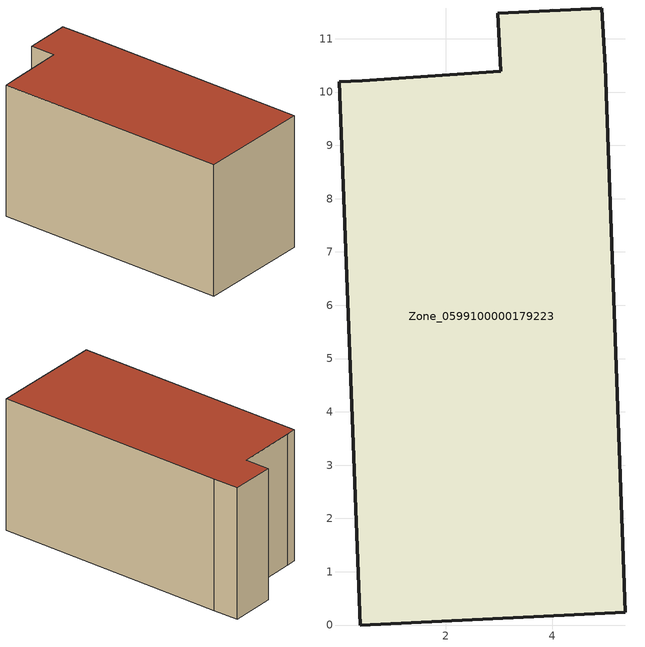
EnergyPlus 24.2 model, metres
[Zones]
Zone_0599100000179223
 floor ground (C_G): 4.93,11.58 4.99,10.48 5.37,0.24 0.4,0 0,10.19 0.43,10.21 3.03,10.39 2.98,11.48 z0
 wall outside (C_F): 4.99,10.48 4.93,11.58 2.98,11.48 3.03,10.39 0.43,10.21 0,10.19 0.4,0 5.37,0.24 4.99,10.48 z0:5.73
 roof outside (C_R): 0.43,10.21 0,10.19 0.4,0 5.37,0.24 4.99,10.48 4.93,11.58 2.98,11.48 3.03,10.39 z5.73
[BUILDING]
Pand.0599100000179223: North Axis=0; Terrain=City; Loads Convergence Tolerance Value=0.04; Temperature Convergence Tolerance Value=0.4; Solar Distribution=FullExterior; Maximum Number of Warmup Days=25; Minimum Number of Warmup Days=1
[Site:Location]
Rotterdam.The.Hague.AP_ZH_NLD Design_Conditions: Latitude=51.96; Longitude=4.45; Time Zone=1; Elevation=-4.5
[SITE:GROUNDTEMPERATURE:BUILDINGSURFACE]
18, 18, 18, 18, 18, 18, 18, 18, 18, 18, 18, 18
[MATERIAL] Thermal Absorptance=0.9; Solar Absorptance=0.7; Visible Absorptance=0.7
Name | Roughness | Thickness | Conductivity | Density | Specific Heat
G.TI.1946-1964 | MediumSmooth | 0.15 | 1 | 540 | 1210
F.TI.1946-1964 | Rough | 0.3 | 0.857143 | 1920 | 840
R.TI.1946-1964 | MediumRough | 0.2 | 0.277778 | 1500 | 1000
[CONSTRUCTION]
C_G: G.TI.1946-1964
C_F: F.TI.1946-1964
C_R: R.TI.1946-1964
[ZONE]
Zone_0599100000179223: Type=1; Multiplier=1; Ceiling Height=Autocalculate; Volume=Autocalculate; Floor Area=autocalculate; Part of Total Floor Area=Yes
[ZONEINFILTRATION:DESIGNFLOWRATE]
Infil_Zone_0599100000179223: Zone or ZoneList or Space or SpaceList=Zone_0599100000179223; Schedule=AlwaysOn; Design Flow Rate Calculation Method=Flow/Area; Flow Rate per Floor Area=0.003; Constant Term Coefficient=1; Temperature Term Coefficient=0; Velocity Term Coefficient=0; Velocity Squared Term Coefficient=0
[HVACTEMPLATE:ZONE:IDEALLOADSAIRSYSTEM]
Zone_0599100000179223: Maximum Heating Supply Air Temperature=50; Minimum Cooling Supply Air Temperature=13; Maximum Heating Supply Air Humidity Ratio=0.0156; Minimum Cooling Supply Air Humidity Ratio=0.0077; Heating Limit=NoLimit; Cooling Limit=NoLimit; Dehumidification Control Type=ConstantSensibleHeatRatio; Cooling Sensible Heat Ratio=0.7; Dehumidification Setpoint=60; Humidification Control Type=None; Humidification Setpoint=30; Outdoor Air Method=None; Outdoor Air Flow Rate per Person=0.00944; Outdoor Air Flow Rate per Zone Floor Area=0; Outdoor Air Flow Rate per Zone=0; Demand Controlled Ventilation Type=None; Outdoor Air Economizer Type=NoEconomizer; Heat Recovery Type=None; Sensible Heat Recovery Effectiveness=0.7; Latent Heat Recovery Effectiveness=0.65
[ZONECONTROL:THERMOSTAT]
ThermostatControl_Zone_0599100000179223: Zone or ZoneList=Zone_0599100000179223; Control Type Schedule=DualSetpointControlType; Control 1=Thermostat_Zone_0599100000179223; Temperature Difference Between Cutout And Setpoint=0
[THERMOSTATSETPOINT:DUALSETPOINT]
Thermostat_Zone_0599100000179223: Heating Setpoint Temperature Schedule=HeatingSetpoint_Zone_0599100000179223; Cooling Setpoint Temperature Schedule=CoolingSetpoint_Zone_0599100000179223
[SCHEDULE:COMPACT]
HeatingSetpoint_Zone_0599100000179223: Through: 12/31, For: AllDays, Until: 24:00, 21
CoolingSetpoint_Zone_0599100000179223: Through: 12/31, For: AllDays, Until: 24:00, 24
DualSetpointControlType: Through: 12/31, For: AllDays, Until: 24:00, 4
AlwaysOn: Through: 12/31, For: AllDays, Until: 24:00, 1
